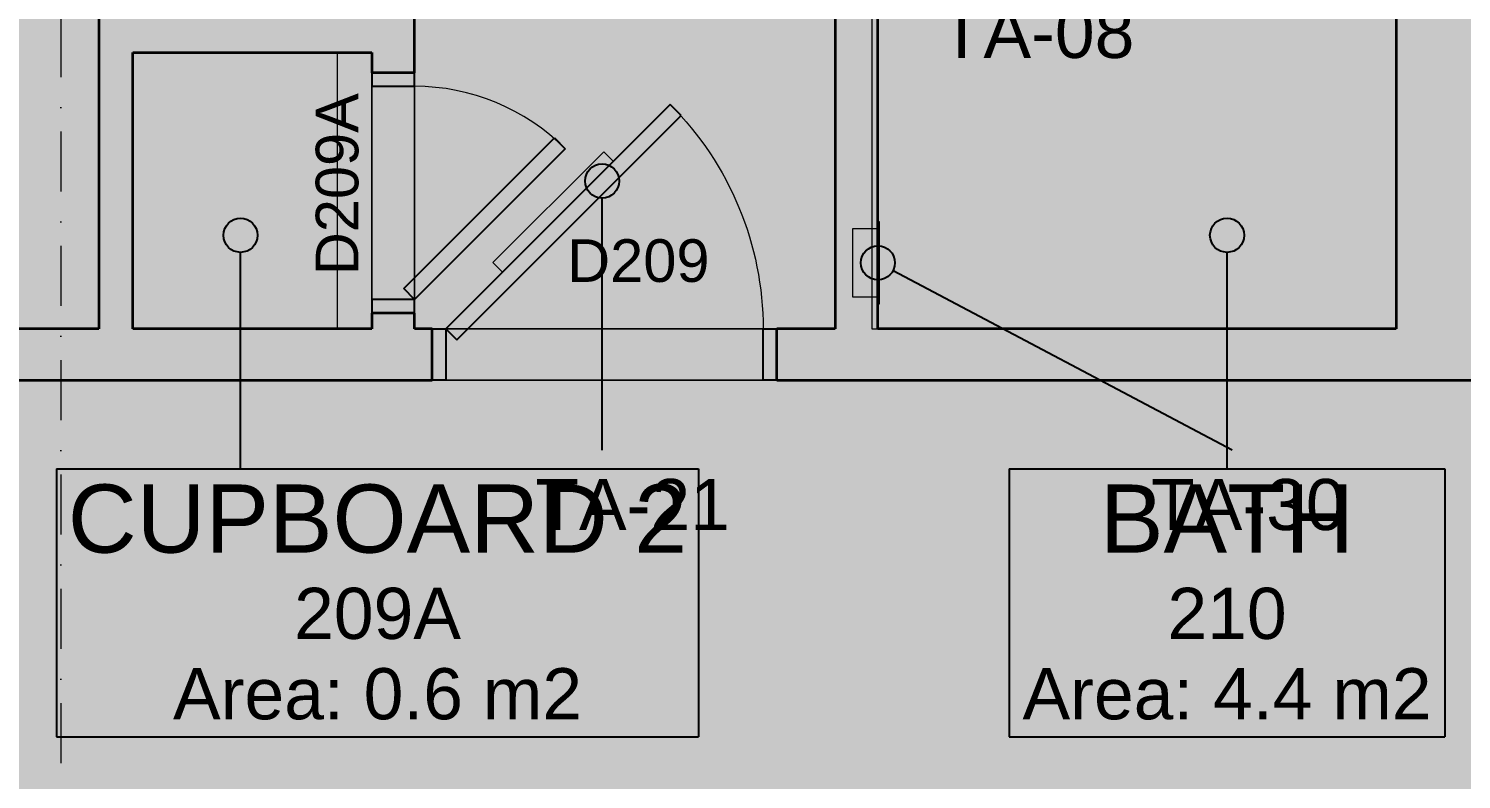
# Model space of a CAD drawing. Header units: millimetres. Extents: x -14278 to 96025, y -22378 to 34603.
# Drawn here: x 72108 to 76309, y 6825 to 9026 of the extents above; entities that cross this region are included whole.
import ezdxf
from ezdxf.enums import TextEntityAlignment as Align

# ---------------------------------------------------------------- set-up
doc = ezdxf.new("R2010")
doc.units = ezdxf.units.MM
doc.header["$MEASUREMENT"] = 0
doc.linetypes.add('Dashed', pattern=[282.222223, 141.111112, -141.111112])
doc.linetypes.add('Dot & Dashed', pattern=[335.138881, 176.388884, -88.194442, 0, -70.555556])
for name, color, linetype in [('A-Zz_20_10_90-T_TextFFEInternal', 7, 'Continuous'), ('NewA-Ee_25_10-M_WallsInternal', 7, 'Continuous'), ('NewA-Ee_30_40-M_Floors', 7, 'Continuous'), ('NewA-Ee_40_20-M_GeneralFFAndEInternalEquipment', 7, 'Continuous'), ('NewA-Ee_40_20-M_GeneralFFAndEInternalFixed', 7, 'Continuous'), ('NewA-SL-M_SpacesInternal', 7, 'Continuous'), ('NewA-Ss_30_25-M_CeilingAndSoffitSystems', 7, 'Continuous'), ('NewA-Zz_20_10_90-T_TextFFEInternal', 7, 'Continuous'), ('NewA-Zz_35_40_80-M_GridStructural', 7, 'Continuous'), ('NewA-Zz_50_10_90-P_BoundarySpace', 7, 'Continuous'), ('NewA-Zz_50_90_00-M_GrossInternal', 7, 'Continuous')]:
    doc.layers.add(name, color=color, linetype=linetype)
doc.styles.add('GENERATED_STYLE_1', font='')
doc.styles.get('GENERATED_STYLE_1').set_extended_font_data('Arial')

# ---------------------------------------------------------------- blocks, each defined once
blk = doc.blocks.new('Slab_29_2', base_point=(88251.7, 6550.5))
at = {"layer": 'NewA-Ee_30_40-M_Floors', "linetype": 'Continuous', "lineweight": 13}
blk.add_hatch(color=254, dxfattribs=at).paths.add_polyline_path([(88251.7, 6550.5), (88251.7, 12847.7), (90701.4, 12847.7), (90701.4, 15099.7), (56152, 15099.7), (56152, 6550.5)])
blk = doc.blocks.new('BEDROOM_209_33_2', base_point=(74744.9, 14565))
at = {"layer": 'NewA-SL-M_SpacesInternal', "color": 253, "linetype": 'Continuous', "lineweight": 13}
for p, q in [((73239.3, 11096.4), (73239.3, 8145.4)), ((74473.1, 8145.4), (74473.1, 11096.4)), ((73239.3, 8145.4), (74473.1, 8145.4))]:
    blk.add_line(p, q, dxfattribs=at)
at = {"layer": 'NewA-SL-M_SpacesInternal', "color": 5, "lineweight": 70, "style": 'GENERATED_STYLE_1'}
for tag, height, p in [('ROOM_NAME', 200, (74744.9, 14872.8)), ('ROOM_NUMBER', 150, (74744.9, 14570)), ('adj_text', 150, (74744.9, 14334.3))]:
    blk.add_attdef(tag, text='', height=height, dxfattribs=at).set_placement(p, align=Align.TOP_CENTER)
blk = doc.blocks.new('HALL_217_37_2', base_point=(59735.7, 7385.9))
at = {"layer": 'NewA-SL-M_SpacesInternal', "color": 253, "linetype": 'Continuous', "lineweight": 13}
blk.add_line((88251.7, 7995.4), (59975.3, 7995.4), dxfattribs=at)
at = {"layer": 'NewA-SL-M_SpacesInternal', "color": 5, "lineweight": 70, "style": 'GENERATED_STYLE_1'}
for tag, height, p in [('ROOM_NAME', 200, (59735.7, 7693.8)), ('ROOM_NUMBER', 150, (59735.7, 7390.9)), ('adj_text', 150, (59735.7, 7155.2))]:
    blk.add_attdef(tag, text='', height=height, dxfattribs=at).set_placement(p, align=Align.TOP_CENTER)
blk = doc.blocks.new('BATH_210_44_2', base_point=(75621.8, 7381.5))
at = {"layer": 'NewA-SL-M_SpacesInternal', "color": 253, "linetype": 'Continuous', "lineweight": 13}
for p, q in [((76050.6, 11046.4), (75450.6, 11046.4)), ((75450.6, 11046.4), (75450.6, 10971.4)), ((76050.6, 10971.4), (76050.6, 11046.4)), ((74598.1, 10971.4), (74598.1, 8439.2)), ((75450.6, 10971.4), (74598.1, 10971.4)), ((76118.2, 10971.4), (76050.6, 10971.4)), ((76118.2, 8145.4), (76118.2, 10971.4)), ((74598.1, 8439.2), (74523.1, 8439.2)), ((74523.1, 8439.2), (74523.1, 8239.2)), ((74523.1, 8239.2), (74598.1, 8239.2)), ((74598.1, 8239.2), (74598.1, 8145.4)), ((74598.1, 8145.4), (76118.2, 8145.4))]:
    blk.add_line(p, q, dxfattribs=at)
at = {"layer": 'NewA-SL-M_SpacesInternal', "linetype": 'Continuous'}
for p, q in [((74982.9, 7735.1), (74982.9, 7420.8)), ((74982.9, 7735.1), (76260.7, 7735.1)), ((76260.7, 7735.1), (76260.7, 7420.8)), ((74982.9, 7420.8), (74982.9, 7185.1)), ((76260.7, 7420.8), (76260.7, 7185.1)), ((74982.9, 7185.1), (74982.9, 6949.4)), ((76260.7, 7185.1), (76260.7, 6949.4)), ((74982.9, 6949.4), (76260.7, 6949.4))]:
    blk.add_line(p, q, dxfattribs=at)
at = {"layer": 'NewA-SL-M_SpacesInternal', "color": 5, "lineweight": 70, "style": 'GENERATED_STYLE_1'}
for tag, height, p in [('ROOM_NAME', 200, (75621.8, 7689.4)), ('ROOM_NUMBER', 150, (75621.8, 7386.5)), ('adj_text', 150, (75621.8, 7150.8))]:
    blk.add_attdef(tag, text='', height=height, dxfattribs=at).set_placement(p, align=Align.TOP_CENTER)
blk = doc.blocks.new('CUPBOARD 2_209A_62_2', base_point=(73130.8, 7381.5))
at = {"layer": 'NewA-SL-M_SpacesInternal', "color": 253, "linetype": 'Continuous', "lineweight": 13}
for p, q in [((73114.3, 8956), (72413.2, 8956)), ((72413.2, 8956), (72413.2, 8145.8)), ((73114.3, 8145.4), (73114.3, 8956)), ((72413.2, 8145.8), (73114.3, 8145.4))]:
    blk.add_line(p, q, dxfattribs=at)
at = {"layer": 'NewA-SL-M_SpacesInternal', "linetype": 'Continuous'}
for p, q in [((72189.2, 7735.1), (72189.2, 7420.8)), ((72189.2, 7735.1), (74072.4, 7735.1)), ((74072.4, 7735.1), (74072.4, 7420.8)), ((72189.2, 7420.8), (72189.2, 7185.1)), ((74072.4, 7420.8), (74072.4, 7185.1)), ((72189.2, 7185.1), (72189.2, 6949.4)), ((74072.4, 7185.1), (74072.4, 6949.4)), ((72189.2, 6949.4), (74072.4, 6949.4))]:
    blk.add_line(p, q, dxfattribs=at)
at = {"layer": 'NewA-SL-M_SpacesInternal', "color": 5, "lineweight": 70, "style": 'GENERATED_STYLE_1'}
for tag, height, p in [('ROOM_NAME', 200, (73130.8, 7689.4)), ('ROOM_NUMBER', 150, (73130.8, 7386.5)), ('adj_text', 150, (73130.8, 7150.8))]:
    blk.add_attdef(tag, text='', height=height, dxfattribs=at).set_placement(p, align=Align.TOP_CENTER)
blk = doc.blocks.new('Slab_30_2', base_point=(74580.1, 8145.4))
at = {"layer": 'NewA-Ss_30_25-M_CeilingAndSoffitSystems', "linetype": 'Continuous', "lineweight": 0}
blk.add_hatch(color=255, dxfattribs=at).paths.add_polyline_path([(74580.1, 8145.4), (76118.2, 8145.4), (76118.2, 10971.4), (74580.1, 10971.4)])
at = {"layer": 'NewA-Ss_30_25-M_CeilingAndSoffitSystems', "color": 6, "linetype": 'Continuous', "lineweight": 13, "flags": 128}
blk.add_lwpolyline([(74580.1, 8145.4), (76118.2, 8145.4), (76118.2, 10971.4), (74580.1, 10971.4)], close=True, dxfattribs=at)
blk = doc.blocks.new('Slab_42_2', base_point=(72413.2, 15099.7))
at = {"layer": 'NewA-Ss_30_25-M_CeilingAndSoffitSystems', "linetype": 'Continuous', "lineweight": 0}
blk.add_hatch(color=255, dxfattribs=at).paths.add_polyline_path([(72413.2, 15099.7), (72413.2, 11096.4), (73239.3, 11096.4), (73239.3, 8145.4), (74473.1, 8145.4), (74473.1, 11096.4), (76240.7, 11096.4), (76240.7, 15099.7)])
at = {"layer": 'NewA-Ss_30_25-M_CeilingAndSoffitSystems', "color": 6, "linetype": 'Continuous', "lineweight": 13, "flags": 128}
blk.add_lwpolyline([(72413.2, 15099.7), (76240.7, 15099.7), (76240.7, 11096.4), (74473.1, 11096.4), (74473.1, 8145.4), (73239.3, 8145.4), (73239.3, 11096.4), (72413.2, 11096.4)], close=True, dxfattribs=at)
blk = doc.blocks.new('Slab_46_2', base_point=(88251.7, 6700.3))
at = {"layer": 'NewA-Ss_30_25-M_CeilingAndSoffitSystems', "linetype": 'Continuous', "lineweight": 0}
blk.add_hatch(color=255, dxfattribs=at).paths.add_polyline_path([(88251.7, 6700.3), (88251.7, 7995.4), (59975.3, 7995.4), (59975.3, 10456), (58674.7, 10456), (58674.7, 6694.8)])
at = {"layer": 'NewA-Ss_30_25-M_CeilingAndSoffitSystems', "color": 6, "linetype": 'Continuous', "lineweight": 13, "flags": 128}
blk.add_lwpolyline([(88251.7, 6700.3), (58674.7, 6694.8), (58674.7, 10456), (59975.3, 10456), (59975.3, 7995.4), (88251.7, 7995.4)], close=True, dxfattribs=at)
blk = doc.blocks.new('Slab_58_2', base_point=(72413.2, 8956))
at = {"layer": 'NewA-Ss_30_25-M_CeilingAndSoffitSystems', "linetype": 'Continuous', "lineweight": 0}
blk.add_hatch(color=255, dxfattribs=at).paths.add_polyline_path([(72413.2, 8956), (72413.2, 8145.4), (73114.3, 8145.4), (73114.3, 8956)])
at = {"layer": 'NewA-Ss_30_25-M_CeilingAndSoffitSystems', "color": 6, "linetype": 'Continuous', "lineweight": 13, "flags": 128}
blk.add_lwpolyline([(72413.2, 8956), (73114.3, 8956), (73114.3, 8145.4), (72413.2, 8145.4)], close=True, dxfattribs=at)
blk = doc.blocks.new('Door 19_8')
at = {"layer": 'NewA-Ee_25_10-M_WallsInternal', "linetype": 'Continuous', "lineweight": 13}
for points in [[(-192.6, 657.6), (-224.4, 625.8), (433.2, -31.8), (465, 0)], [(-465, -150), (-465, 0), (-505, 0), (-505, -150)], [(505, -150), (505, 0), (465, 0), (465, -150)]]:
    blk.add_hatch(color=255, dxfattribs=at).paths.add_polyline_path(points)
at = {"layer": 'NewA-Ee_25_10-M_WallsInternal', "linetype": 'Continuous'}
for p, q in [((-224.4, 625.8), (-192.6, 657.6)), ((-192.6, 657.6), (465, 0)), ((433.2, -31.8), (-224.4, 625.8)), ((-465, 0), (-505, 0)), ((-505, 0), (-505, -150)), ((-465, -150), (-465, 0)), ((465, 0), (433.2, -31.8)), ((505, 0), (465, 0)), ((465, 0), (465, -150)), ((505, -150), (505, 0)), ((-505, -150), (-465, -150)), ((465, -150), (505, -150))]:
    blk.add_line(p, q, dxfattribs=at)
at = {"layer": 'NewA-Ee_25_10-M_WallsInternal', "color": 92, "linetype": 'Continuous', "lineweight": 35}
for p, q in [((-505, -150), (-505, 0)), ((505, -150), (505, 0))]:
    blk.add_line(p, q, dxfattribs=at)
at = {"layer": 'NewA-Ee_25_10-M_WallsInternal', "color": 6, "linetype": 'Continuous', "lineweight": 13}
blk.add_arc((465, 0), 930, 135, 180, dxfattribs=at)
blk = doc.blocks.new('D Marker 19')
at = {"layer": 'NewA-Ee_25_10-M_WallsInternal', "style": 'GENERATED_STYLE_1'}
blk.add_attdef('AC_WIDO_ID', text='', height=125, dxfattribs=at).set_placement((-262.1, 94.8), align=Align.BOTTOM_LEFT)
blk = doc.blocks.new('Wall_85_2', base_point=(59975.3, 7995.4))
at = {"layer": 'NewA-Ee_25_10-M_WallsInternal', "linetype": 'Continuous', "lineweight": 13}
for points in [[(69971.3, 8145.4), (69971.3, 7995.4), (73291.4, 7995.4), (73291.4, 8145.4)], [(74301.4, 7995.4), (78332.6, 7995.4), (78332.6, 8145.4), (74301.4, 8145.4)]]:
    blk.add_hatch(color=6, dxfattribs=at).paths.add_polyline_path(points)
at = {"layer": 'NewA-Ee_25_10-M_WallsInternal', "color": 92, "linetype": 'Continuous', "lineweight": 35}
for p, q in [((73291.4, 7995.4), (73291.4, 8145.4)), ((74301.4, 7995.4), (74301.4, 8145.4))]:
    blk.add_line(p, q, dxfattribs=at)
at = {"layer": 'NewA-Ee_25_10-M_WallsInternal', "color": 92, "linetype": 'Continuous', "lineweight": 35, "flags": 128}
for points in [[(72313.2, 8145.4), (72012.9, 8145.4)], [(73114.3, 8145.4), (72413.2, 8145.4)], [(73291.4, 8145.4), (73239.3, 8145.4)], [(74473.1, 8145.4), (74301.4, 8145.4)], [(76118.2, 8145.4), (74598.1, 8145.4)], [(69971.3, 7995.4), (73291.4, 7995.4)], [(74301.4, 7995.4), (78332.6, 7995.4)]]:
    blk.add_lwpolyline(points, dxfattribs=at)
at = {"layer": 'NewA-Ee_25_10-M_WallsInternal', "linetype": 'Continuous', "xscale": -1, "zscale": 1000}
blk.add_blockref('Door 19_8', (73796.4, 8145.4), dxfattribs=at)
at = {"layer": 'NewA-Ee_25_10-M_WallsInternal'}
ref = blk.add_blockref('D Marker 19', (73796.4, 8145.4), dxfattribs=at)
ref.add_attrib('AC_WIDO_ID', 'D209', dxfattribs={"color": 7, "height": 125, "style": 'GENERATED_STYLE_1'}).set_placement((73686.8, 8245.8), align=Align.BOTTOM_LEFT)
blk = doc.blocks.new('Door 19_11')
at = {"layer": 'NewA-Ee_25_10-M_WallsInternal', "linetype": 'Continuous', "lineweight": 13}
for points in [[(-129.4, 441.9), (-161.3, 410.1), (280.7, -31.8), (312.5, 0)], [(-312.5, -125), (-312.5, 0), (-352.5, 0), (-352.5, -125)], [(352.5, -125), (352.5, 0), (312.5, 0), (312.5, -125)]]:
    blk.add_hatch(color=255, dxfattribs=at).paths.add_polyline_path(points)
at = {"layer": 'NewA-Ee_25_10-M_WallsInternal', "linetype": 'Continuous'}
for p, q in [((-161.3, 410.1), (-129.4, 441.9)), ((-129.4, 441.9), (312.5, 0)), ((280.7, -31.8), (-161.3, 410.1)), ((-312.5, 0), (-352.5, 0)), ((-352.5, 0), (-352.5, -125)), ((-312.5, -125), (-312.5, 0)), ((312.5, 0), (280.7, -31.8)), ((352.5, 0), (312.5, 0)), ((312.5, 0), (312.5, -125)), ((352.5, -125), (352.5, 0)), ((-352.5, -125), (-312.5, -125)), ((312.5, -125), (352.5, -125))]:
    blk.add_line(p, q, dxfattribs=at)
at = {"layer": 'NewA-Ee_25_10-M_WallsInternal', "color": 92, "linetype": 'Continuous', "lineweight": 35}
for p, q in [((-352.5, 0), (-352.5, -125)), ((352.5, 0), (352.5, -125))]:
    blk.add_line(p, q, dxfattribs=at)
at = {"layer": 'NewA-Ee_25_10-M_WallsInternal', "color": 6, "linetype": 'Continuous', "lineweight": 13}
blk.add_arc((312.5, 0), 625, 135, 180, dxfattribs=at)
blk = doc.blocks.new('Double Door 19_3')
at = {"layer": 'NewA-Ee_25_10-M_WallsInternal', "linetype": 'Continuous', "lineweight": 13}
for points in [[(-211.5, 510.5), (-722, 0), (-693.7, -28.3), (-183.2, 482.2)], [(211.5, 510.5), (183.2, 482.2), (693.7, -28.3), (722, 0)]]:
    blk.add_hatch(color=255, dxfattribs=at).paths.add_polyline_path(points)
at = {"layer": 'NewA-Ee_25_10-M_WallsInternal', "linetype": 'Continuous', "lineweight": 0}
for points in [[(-722, -125), (-722, 0), (-762, 0), (-762, -125)], [(762, -125), (762, 0), (722, 0), (722, -125)]]:
    blk.add_hatch(color=255, dxfattribs=at).paths.add_polyline_path(points)
at = {"layer": 'NewA-Ee_25_10-M_WallsInternal', "linetype": 'Continuous'}
for p, q in [((-211.5, 510.5), (-722, 0)), ((-183.2, 482.2), (-211.5, 510.5)), ((183.2, 482.2), (211.5, 510.5)), ((211.5, 510.5), (722, 0)), ((-693.7, -28.3), (-183.2, 482.2)), ((693.7, -28.3), (183.2, 482.2)), ((-722, 0), (-693.7, -28.3)), ((722, 0), (693.7, -28.3))]:
    blk.add_line(p, q, dxfattribs=at)
at = {"layer": 'NewA-Ee_25_10-M_WallsInternal', "color": 24, "linetype": 'Continuous', "lineweight": 13}
for p, q in [((-722, 0), (-762, 0)), ((-762, 0), (-762, -125)), ((-722, -125), (-722, 0)), ((762, 0), (722, 0)), ((722, 0), (722, -125)), ((762, -125), (762, 0)), ((-762, -125), (-722, -125)), ((722, -125), (762, -125))]:
    blk.add_line(p, q, dxfattribs=at)
at = {"layer": 'NewA-Ee_25_10-M_WallsInternal', "color": 92, "linetype": 'Continuous', "lineweight": 35}
for p, q in [((-762, 0), (-762, -125)), ((762, 0), (762, -125))]:
    blk.add_line(p, q, dxfattribs=at)
at = {"layer": 'NewA-Ee_25_10-M_WallsInternal', "color": 6, "linetype": 'Continuous', "lineweight": 13}
for centre, start, end in [((-722, 0), 0, 45), ((722, 0), 135, 180)]:
    blk.add_arc(centre, 722, start, end, dxfattribs=at)
blk = doc.blocks.new('Wall_103_2', base_point=(73239.3, 11096.4))
at = {"layer": 'NewA-Ee_25_10-M_WallsInternal', "linetype": 'Continuous', "lineweight": 13}
for points in [[(73114.3, 10971.4), (73114.3, 10783.2), (73239.3, 10783.2), (73239.3, 11096.4)], [(73114.3, 8896.8), (73239.3, 8896.8), (73239.3, 9259.2), (73114.3, 9259.2)], [(73114.3, 8145.4), (73239.3, 8145.4), (73239.3, 8191.8), (73114.3, 8191.8)]]:
    blk.add_hatch(color=6, dxfattribs=at).paths.add_polyline_path(points)
at = {"layer": 'NewA-Ee_25_10-M_WallsInternal', "color": 92, "linetype": 'Continuous', "lineweight": 35}
for p, q in [((73239.3, 10783.2), (73114.3, 10783.2)), ((73239.3, 9259.2), (73114.3, 9259.2)), ((73239.3, 8896.8), (73114.3, 8896.8)), ((73239.3, 8191.8), (73114.3, 8191.8))]:
    blk.add_line(p, q, dxfattribs=at)
at = {"layer": 'NewA-Ee_25_10-M_WallsInternal', "color": 92, "linetype": 'Continuous', "lineweight": 35, "flags": 128}
for points in [[(73239.3, 10783.2), (73239.3, 11096.4)], [(73114.3, 10971.4), (73114.3, 10783.2)], [(73114.3, 9259.2), (73114.3, 9081)], [(73239.3, 8896.8), (73239.3, 9259.2)], [(73114.3, 8956), (73114.3, 8896.8)], [(73114.3, 8191.8), (73114.3, 8145.4)], [(73239.3, 8145.4), (73239.3, 8191.8)]]:
    blk.add_lwpolyline(points, dxfattribs=at)
at = {"layer": 'NewA-Ee_25_10-M_WallsInternal', "linetype": 'Continuous', "xscale": -1, "zscale": 1000, "rotation": 270}
blk.add_blockref('Double Door 19_3', (73239.3, 10021.2), dxfattribs=at)
at = {"layer": 'NewA-Ee_25_10-M_WallsInternal'}
ref = blk.add_blockref('D Marker 19', (73239.3, 10021.2), dxfattribs=dict(at, rotation=270))
ref.add_attrib('AC_WIDO_ID', 'D209B', dxfattribs={"color": 7, "height": 125, "rotation": 90, "style": 'GENERATED_STYLE_1'}).set_placement((73112, 9799.9), align=Align.BOTTOM_LEFT)
at = {"layer": 'NewA-Ee_25_10-M_WallsInternal', "linetype": 'Continuous', "zscale": 1000, "rotation": 270}
blk.add_blockref('Door 19_11', (73239.3, 8544.3), dxfattribs=at)
at = {"layer": 'NewA-Ee_25_10-M_WallsInternal'}
ref = blk.add_blockref('D Marker 19', (73239.3, 8544.3), dxfattribs=dict(at, rotation=270))
ref.add_attrib('AC_WIDO_ID', 'D209A', dxfattribs={"color": 7, "height": 125, "rotation": 90, "style": 'GENERATED_STYLE_1'}).set_placement((73112, 8302.9), align=Align.BOTTOM_LEFT)
blk = doc.blocks.new('Door 19_3')
at = {"layer": 'NewA-Ee_25_10-M_WallsInternal', "linetype": 'Continuous', "lineweight": 13}
for points in [[(388.5, 777), (343.5, 777), (343.5, 0), (388.5, 0)], [(-388.5, -125), (-388.5, 0), (-428.5, 0), (-428.5, -125)], [(428.5, -125), (428.5, 0), (388.5, 0), (388.5, -125)]]:
    blk.add_hatch(color=255, dxfattribs=at).paths.add_polyline_path(points)
at = {"layer": 'NewA-Ee_25_10-M_WallsInternal', "linetype": 'Continuous'}
for p, q in [((343.5, 0), (343.5, 777)), ((343.5, 777), (388.5, 777)), ((388.5, 777), (388.5, 0)), ((-388.5, 0), (-428.5, 0)), ((-428.5, 0), (-428.5, -125)), ((-388.5, -125), (-388.5, 0)), ((388.5, 0), (343.5, 0)), ((428.5, 0), (388.5, 0)), ((388.5, 0), (388.5, -125)), ((428.5, -125), (428.5, 0)), ((-428.5, -125), (-388.5, -125)), ((388.5, -125), (428.5, -125))]:
    blk.add_line(p, q, dxfattribs=at)
at = {"layer": 'NewA-Ee_25_10-M_WallsInternal', "color": 92, "linetype": 'Continuous', "lineweight": 35}
for p, q in [((-428.5, 0), (-428.5, -125)), ((428.5, 0), (428.5, -125))]:
    blk.add_line(p, q, dxfattribs=at)
at = {"layer": 'NewA-Ee_25_10-M_WallsInternal', "color": 6, "linetype": 'Continuous', "lineweight": 13}
blk.add_arc((388.5, 0), 777, 90, 180, dxfattribs=at)
blk = doc.blocks.new('Wall_104_2', base_point=(74473.1, 11096.4))
at = {"layer": 'NewA-Ee_25_10-M_WallsInternal', "linetype": 'Continuous', "lineweight": 13}
for points in [[(74473.1, 11096.4), (74473.1, 10917), (74598.1, 10917), (74598.1, 10971.4)], [(74473.1, 8145.4), (74598.1, 8145.4), (74598.1, 10060), (74473.1, 10060)]]:
    blk.add_hatch(color=6, dxfattribs=at).paths.add_polyline_path(points)
at = {"layer": 'NewA-Ee_25_10-M_WallsInternal', "color": 92, "linetype": 'Continuous', "lineweight": 35}
for p, q in [((74598.1, 10917), (74473.1, 10917)), ((74598.1, 10060), (74473.1, 10060))]:
    blk.add_line(p, q, dxfattribs=at)
at = {"layer": 'NewA-Ee_25_10-M_WallsInternal', "color": 92, "linetype": 'Continuous', "lineweight": 35, "flags": 128}
for points in [[(74473.1, 11096.4), (74473.1, 10917)], [(74598.1, 10917), (74598.1, 10971.4)], [(74473.1, 10060), (74473.1, 8145.4)], [(74598.1, 8145.4), (74598.1, 10060)]]:
    blk.add_lwpolyline(points, dxfattribs=at)
at = {"layer": 'NewA-Ee_25_10-M_WallsInternal', "linetype": 'Continuous', "xscale": -1, "zscale": 1000, "rotation": 270}
blk.add_blockref('Door 19_3', (74598.1, 10488.5), dxfattribs=at)
at = {"layer": 'NewA-Ee_25_10-M_WallsInternal'}
ref = blk.add_blockref('D Marker 19', (74598.1, 10488.5), dxfattribs=dict(at, rotation=270))
ref.add_attrib('AC_WIDO_ID', 'D210', dxfattribs={"color": 7, "height": 125, "rotation": 90, "style": 'GENERATED_STYLE_1'}).set_placement((74865.2, 10324.4), align=Align.BOTTOM_LEFT)
blk = doc.blocks.new('Wall_115_2', base_point=(72413.2, 15099.7))
at = {"layer": 'NewA-Ee_25_10-M_WallsInternal', "linetype": 'Continuous', "lineweight": 13}
blk.add_hatch(color=6, dxfattribs=at).paths.add_polyline_path([(72313.2, 15099.7), (72313.2, 8145.4), (72413.2, 8145.4), (72413.2, 15099.7)])
at = {"layer": 'NewA-Ee_25_10-M_WallsInternal', "color": 92, "linetype": 'Continuous', "lineweight": 35, "flags": 128}
for points in [[(72313.2, 10971.4), (72313.2, 8145.4)], [(72413.2, 8145.4), (72413.2, 8956)]]:
    blk.add_lwpolyline(points, dxfattribs=at)
blk = doc.blocks.new('Wall_123_2', base_point=(72413.2, 9081))
at = {"layer": 'NewA-Ee_25_10-M_WallsInternal', "linetype": 'Continuous', "lineweight": 13}
blk.add_hatch(color=6, dxfattribs=at).paths.add_polyline_path([(72413.2, 8956), (73114.3, 8956), (73114.3, 9081), (72413.2, 9081)])
at = {"layer": 'NewA-Ee_25_10-M_WallsInternal', "color": 92, "linetype": 'Continuous', "lineweight": 35, "flags": 128}
for points in [[(73114.3, 9081), (72413.2, 9081)], [(72413.2, 8956), (73114.3, 8956)]]:
    blk.add_lwpolyline(points, dxfattribs=at)
blk = doc.blocks.new('Wall_125_2', base_point=(76518.2, 11096.4))
at = {"layer": 'NewA-Ee_25_10-M_WallsInternal', "linetype": 'Continuous', "lineweight": 13}
blk.add_hatch(color=6, dxfattribs=at).paths.add_polyline_path([(76118.2, 10971.4), (76118.2, 8145.4), (76518.2, 8145.4), (76518.2, 11096.4)])
at = {"layer": 'NewA-Ee_25_10-M_WallsInternal', "color": 92, "linetype": 'Continuous', "lineweight": 35, "flags": 128}
for points in [[(76518.2, 8145.4), (76518.2, 11096.4)], [(76118.2, 10971.4), (76118.2, 8145.4)]]:
    blk.add_lwpolyline(points, dxfattribs=at)
blk = doc.blocks.new('Standard grid marker')
at = {"layer": 'NewA-Zz_35_40_80-M_GridStructural', "color": 6, "linetype": 'Dot & Dashed', "lineweight": 13}
blk.add_line((1000, 0), (18130.8, 0), dxfattribs=at)
at = {"layer": 'NewA-Zz_35_40_80-M_GridStructural', "style": 'GENERATED_STYLE_1'}
blk.add_attdef('AC_MarkerText_1', text='', height=250, rotation=90, dxfattribs=at).set_placement((-250, 14.3), align=Align.MIDDLE_CENTER)
blk = doc.blocks.new('Soap Dispenser 19')
at = {"layer": 'NewA-Ee_40_20-M_GeneralFFAndEInternalEquipment', "color": 1, "linetype": 'Dashed', "lineweight": 18}
for p, q in [((0, 75), (0, 0)), ((200, 75), (0, 75)), ((200, 0), (200, 75))]:
    blk.add_line(p, q, dxfattribs=at)
at = {"layer": 'NewA-Ee_40_20-M_GeneralFFAndEInternalEquipment', "color": 1, "linetype": 'Continuous', "lineweight": 18}
for p, q in [((-20, 0), (-20, -5)), ((220, 0), (-20, 0)), ((220, -5), (220, 0)), ((-20, -5), (220, -5))]:
    blk.add_line(p, q, dxfattribs=at)
blk = doc.blocks.new('Shelves 20')
at = {"layer": 'NewA-Ee_40_20-M_GeneralFFAndEInternalFixed', "color": 6, "linetype": 'Continuous', "lineweight": 13}
for p, q in [((405.4, 0), (-405.4, 0)), ((405.4, -600), (405.4, 0)), ((-405.4, 0), (-405.4, -600)), ((-405.4, -600), (405.4, -600))]:
    blk.add_line(p, q, dxfattribs=at)
blk = doc.blocks.new('Mirror 19_4')
at = {"layer": 'NewA-Ee_40_20-M_GeneralFFAndEInternalEquipment', "color": 1, "linetype": 'Continuous', "lineweight": 18}
for p, q in [((460, 40), (0, 40)), ((0, 40), (0, 0)), ((460, 40), (0, 40)), ((0, 40), (0, 0)), ((0, 0), (460, 0)), ((0, 0), (460, 0)), ((460, 0), (460, 40)), ((460, 0), (460, 40))]:
    blk.add_line(p, q, dxfattribs=at)
blk = doc.blocks.new('Line_130_2', base_point=(73789.2, 7789.8))
at = {"layer": 'NewA-Zz_20_10_90-T_TextFFEInternal', "linetype": 'Continuous'}
blk.add_hatch(color=256, dxfattribs=at).paths.add_polyline_path([(73839.2, 8579.1), (73835.3, 8598.2), (73824.5, 8614.5), (73808.3, 8625.3), (73789.2, 8629.1), (73770, 8625.3), (73753.8, 8614.5), (73743, 8598.2), (73739.2, 8579.1), (73743, 8560), (73753.8, 8543.7), (73770, 8532.9), (73789.2, 8529.1), (73808.3, 8532.9), (73824.5, 8543.7), (73835.3, 8560)])
blk.add_line((73789.2, 7789.8), (73789.2, 8529.1), dxfattribs=at)
blk.add_circle((73789.2, 8579.1), 50, dxfattribs=at)
blk = doc.blocks.new('Line_137_2', base_point=(75636.6, 7789.8))
at = {"layer": 'NewA-Zz_20_10_90-T_TextFFEInternal', "linetype": 'Continuous'}
blk.add_hatch(color=256, dxfattribs=at).paths.add_polyline_path([(74648.1, 8339.2), (74644.3, 8358.3), (74633.4, 8374.6), (74617.2, 8385.4), (74598.1, 8389.2), (74579, 8385.4), (74562.7, 8374.6), (74551.9, 8358.3), (74548.1, 8339.2), (74551.9, 8320.1), (74562.7, 8303.9), (74579, 8293), (74598.1, 8289.2), (74617.2, 8293), (74633.4, 8303.9), (74644.3, 8320.1)])
blk.add_line((75636.6, 7789.8), (74642.3, 8315.8), dxfattribs=at)
blk.add_circle((74598.1, 8339.2), 50, dxfattribs=at)
blk = doc.blocks.new('Line_171_2', base_point=(75621.8, 7735.1))
at = {"layer": 'NewA-Zz_50_10_90-P_BoundarySpace', "linetype": 'Continuous'}
blk.add_hatch(color=256, dxfattribs=at).paths.add_polyline_path([(75671.8, 8420), (75668, 8439.1), (75657.1, 8455.3), (75640.9, 8466.2), (75621.8, 8470), (75602.6, 8466.2), (75586.4, 8455.3), (75575.6, 8439.1), (75571.8, 8420), (75575.6, 8400.8), (75586.4, 8384.6), (75602.6, 8373.8), (75621.8, 8370), (75640.9, 8373.8), (75657.1, 8384.6), (75668, 8400.8)])
blk.add_line((75621.8, 7735.1), (75621.8, 8370), dxfattribs=at)
blk.add_circle((75621.8, 8420), 50, dxfattribs=at)
blk = doc.blocks.new('Line_188_2', base_point=(72729, 7735.1))
at = {"layer": 'NewA-Zz_50_10_90-P_BoundarySpace', "linetype": 'Continuous'}
blk.add_hatch(color=256, dxfattribs=at).paths.add_polyline_path([(72779, 8420), (72775.2, 8439.1), (72764.3, 8455.3), (72748.1, 8466.2), (72729, 8470), (72709.8, 8466.2), (72693.6, 8455.3), (72682.8, 8439.1), (72679, 8420), (72682.8, 8400.8), (72693.6, 8384.6), (72709.8, 8373.8), (72729, 8370), (72748.1, 8373.8), (72764.3, 8384.6), (72775.2, 8400.8)])
blk.add_line((72729, 7735.1), (72729, 8370), dxfattribs=at)
blk.add_circle((72729, 8420), 50, dxfattribs=at)
blk = doc.blocks.new('Label_225_2', base_point=(74639.8, 9174.2))
at = {"layer": 'A-Zz_20_10_90-T_TextFFEInternal', "insert": (75064.8, 9089.9), "char_height": 150, "attachment_point": 2, "style": 'GENERATED_STYLE_1'}
blk.add_mtext('\\fArial|b0|i0|c0|p34;TA-08\\fArial|b0|i0|c0|p34;\\fArial|b0|i0|c0|p34;\\fArial|b0|i0|c0|p34;\\fArial|b0|i0|c0|p34;\\fArial|b0|i0|c0|p34;\\fArial|b0|i0|c0|p34;\\fArial|b0|i0|c0|p34;\\fArial|b0|i0|c0|p34;\\fArial|b0|i0|c0|p34;\\fArial|b0|i0|c0|p34;\\fArial|b0|i0|c0|p34;\\fArial|b0|i0|c0|p34;\\fArial|b0|i0|c0|p34;\\fArial|b0|i0|c0|p34;\\fArial|b0|i0|c0|p34;\\fArial|b0|i0|c0|p34;\\fArial|b0|i0|c0|p34;\\fArial|b0|i0|c0|p34;\\fArial|b0|i0|c0|p34;\\fArial|b0|i0|c0|p34;\\fArial|b0|i0|c0|p34;\\fArial|b0|i0|c0|p34;\\fArial|b0|i0|c0|p34;\\fArial|b0|i0|c0|p34;\\fArial|b0|i0|c0|p34;\\fArial|b0|i0|c0|p34;\\fArial|b0|i0|c0|p34;\\fArial|b0|i0|c0|p34;\\fArial|b0|i0|c0|p34;}', dxfattribs=at)
blk = doc.blocks.new('Label_231_2', base_point=(75259.2, 7789.8))
at = {"layer": 'A-Zz_20_10_90-T_TextFFEInternal', "insert": (75684.2, 7705.6), "char_height": 150, "attachment_point": 2, "style": 'GENERATED_STYLE_1'}
blk.add_mtext('\\fArial|b0|i0|c0|p34;TA-30\\fArial|b0|i0|c0|p34;\\fArial|b0|i0|c0|p34;\\fArial|b0|i0|c0|p34;\\fArial|b0|i0|c0|p34;\\fArial|b0|i0|c0|p34;\\fArial|b0|i0|c0|p34;\\fArial|b0|i0|c0|p34;\\fArial|b0|i0|c0|p34;\\fArial|b0|i0|c0|p34;\\fArial|b0|i0|c0|p34;\\fArial|b0|i0|c0|p34;\\fArial|b0|i0|c0|p34;\\fArial|b0|i0|c0|p34;\\fArial|b0|i0|c0|p34;\\fArial|b0|i0|c0|p34;\\fArial|b0|i0|c0|p34;\\fArial|b0|i0|c0|p34;\\fArial|b0|i0|c0|p34;\\fArial|b0|i0|c0|p34;\\fArial|b0|i0|c0|p34;\\fArial|b0|i0|c0|p34;\\fArial|b0|i0|c0|p34;\\fArial|b0|i0|c0|p34;\\fArial|b0|i0|c0|p34;\\fArial|b0|i0|c0|p34;\\fArial|b0|i0|c0|p34;\\fArial|b0|i0|c0|p34;\\fArial|b0|i0|c0|p34;\\fArial|b0|i0|c0|p34;}', dxfattribs=at)
blk = doc.blocks.new('Label_235_2', base_point=(73453.8, 7789.8))
at = {"layer": 'A-Zz_20_10_90-T_TextFFEInternal', "insert": (73878.8, 7705.6), "char_height": 150, "attachment_point": 2, "style": 'GENERATED_STYLE_1'}
blk.add_mtext('\\fArial|b0|i0|c0|p34;TA-21\\fArial|b0|i0|c0|p34;\\fArial|b0|i0|c0|p34;\\fArial|b0|i0|c0|p34;\\fArial|b0|i0|c0|p34;\\fArial|b0|i0|c0|p34;\\fArial|b0|i0|c0|p34;\\fArial|b0|i0|c0|p34;\\fArial|b0|i0|c0|p34;\\fArial|b0|i0|c0|p34;\\fArial|b0|i0|c0|p34;\\fArial|b0|i0|c0|p34;\\fArial|b0|i0|c0|p34;\\fArial|b0|i0|c0|p34;\\fArial|b0|i0|c0|p34;\\fArial|b0|i0|c0|p34;\\fArial|b0|i0|c0|p34;\\fArial|b0|i0|c0|p34;\\fArial|b0|i0|c0|p34;\\fArial|b0|i0|c0|p34;\\fArial|b0|i0|c0|p34;\\fArial|b0|i0|c0|p34;\\fArial|b0|i0|c0|p34;\\fArial|b0|i0|c0|p34;\\fArial|b0|i0|c0|p34;\\fArial|b0|i0|c0|p34;\\fArial|b0|i0|c0|p34;\\fArial|b0|i0|c0|p34;\\fArial|b0|i0|c0|p34;\\fArial|b0|i0|c0|p34;}', dxfattribs=at)

msp = doc.modelspace()

# ---------------------------------------------------------------- hatches: boundary and pattern name
at = {"layer": 'NewA-Zz_50_90_00-M_GrossInternal', "linetype": 'Continuous', "lineweight": 140}
msp.add_hatch(color=1, dxfattribs=at).paths.add_polyline_path([(56152, 15099.7), (90701.4, 15099.7), (90701.4, 6700.3), (61501.4, 6700.3), (61501.4, 2150.3), (58052, 2150.3), (58052, 6700.3), (56152, 6700.3)])

# ---------------------------------------------------------------- block references
at = {"layer": 'A-Zz_20_10_90-T_TextFFEInternal', "color": 6, "linetype": 'Continuous', "lineweight": 13}
for name, p in [('Label_225_2', (74639.8, 9174.2)), ('Label_235_2', (73453.8, 7789.8)), ('Label_231_2', (75259.2, 7789.8))]:
    msp.add_blockref(name, p, dxfattribs=at)
at = {"layer": 'NewA-Ee_25_10-M_WallsInternal', "color": 92, "lineweight": 35}
for name, p in [('Wall_115_2', (72413.2, 15099.7)), ('Wall_103_2', (73239.3, 11096.4)), ('Wall_104_2', (74473.1, 11096.4)), ('Wall_125_2', (76518.2, 11096.4)), ('Wall_123_2', (72413.2, 9081)), ('Wall_85_2', (59975.3, 7995.4))]:
    msp.add_blockref(name, p, dxfattribs=at)
at = {"layer": 'NewA-Ee_30_40-M_Floors', "color": 6, "linetype": 'Continuous', "lineweight": 13}
msp.add_blockref('Slab_29_2', (88251.7, 6550.5), dxfattribs=at)
at = {"layer": 'NewA-Ee_40_20-M_GeneralFFAndEInternalEquipment', "color": 6, "linetype": 'Continuous', "lineweight": 13, "zscale": 1000}
for name, p, rotation in [('Mirror 19_4', (73794.6, 8665.1), 225), ('Soap Dispenser 19', (74598.1, 8239.2), 90)]:
    msp.add_blockref(name, p, dxfattribs=dict(at, rotation=rotation))
at = {"layer": 'NewA-Ee_40_20-M_GeneralFFAndEInternalFixed', "color": 6, "linetype": 'Continuous', "lineweight": 13, "zscale": 1000, "rotation": 90}
msp.add_blockref('Shelves 20', (72413.2, 8550.7), dxfattribs=at)
at = {"layer": 'NewA-SL-M_SpacesInternal', "linetype": 'Continuous'}
for name, p in [('BEDROOM_209_33_2', (74744.9, 14565)), ('HALL_217_37_2', (59735.7, 7385.9))]:
    msp.add_blockref(name, p, dxfattribs=at)
for name, p, values in [('BATH_210_44_2', (75621.8, 7381.5), {'ROOM_NAME': 'BATH', 'ROOM_NUMBER': '210', 'adj_text': 'Area: 4.4 m2'}), ('CUPBOARD 2_209A_62_2', (73130.8, 7381.5), {'ROOM_NAME': 'CUPBOARD 2', 'ROOM_NUMBER': '209A', 'adj_text': 'Area: 0.6 m2'})]:
    msp.add_blockref(name, p, dxfattribs=at).add_auto_attribs(values)
at = {"layer": 'NewA-Ss_30_25-M_CeilingAndSoffitSystems', "color": 6, "linetype": 'Continuous', "lineweight": 13}
for name, p in [('Slab_42_2', (72413.2, 15099.7)), ('Slab_30_2', (74580.1, 8145.4)), ('Slab_46_2', (88251.7, 6700.3)), ('Slab_58_2', (72413.2, 8956))]:
    msp.add_blockref(name, p, dxfattribs=at)
at = {"layer": 'NewA-Zz_20_10_90-T_TextFFEInternal', "linetype": 'Continuous'}
for name, p in [('Line_130_2', (73789.2, 7789.8)), ('Line_137_2', (75636.6, 7789.8))]:
    msp.add_blockref(name, p, dxfattribs=at)
at = {"layer": 'NewA-Zz_35_40_80-M_GridStructural', "color": 1, "linetype": 'Continuous', "lineweight": 18, "zscale": 1000, "rotation": 270}
msp.add_blockref('Standard grid marker', (72201.7, 17770.2), dxfattribs=at)
at = {"layer": 'NewA-Zz_50_10_90-P_BoundarySpace', "linetype": 'Continuous'}
for name, p in [('Line_188_2', (72729, 7735.1)), ('Line_171_2', (75621.8, 7735.1))]:
    msp.add_blockref(name, p, dxfattribs=at)

doc.saveas('drawing.dxf')
